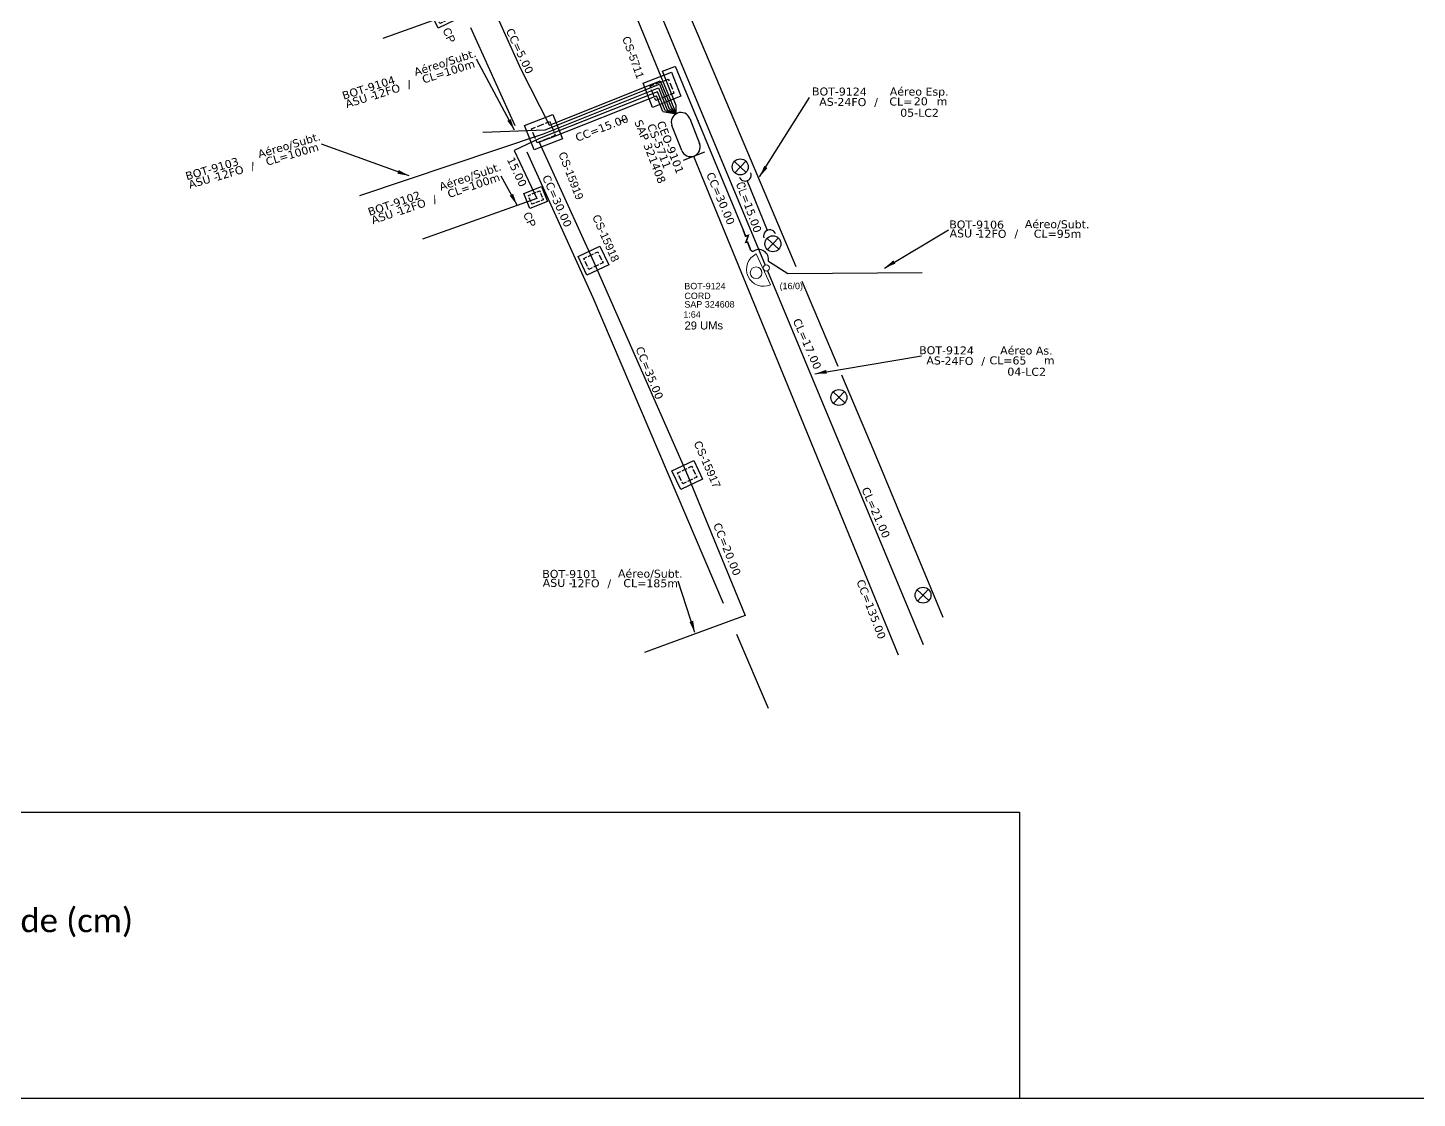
# Model space of a CAD drawing. Extents: x -89 to 749, y 705 to 1299.
# Drawn here: x 68.7 to 305.5, y 705 to 887.6 of the extents above; entities that cross this region are included whole.
import ezdxf
from ezdxf.enums import TextEntityAlignment as Align

# ---------------------------------------------------------------- set-up
doc = ezdxf.new("R2010")
doc.units = 0
for name, color, linetype in [('10.4-Postes', 1, 'Continuous'), ('20.4-CEOS', 1, 'Continuous'), ('20.5-CEO', 1, 'Continuous'), ('CAP a instalar', 1, 'Continuous'), ('CD a instalar', 1, 'Continuous'), ('celulas gpon', 7, 'Continuous'), ('label_cabos', 7, 'Continuous'), ('Legenda', 1, 'Continuous'), ('locais', 7, 'Continuous'), ('locais legendas', 7, 'Continuous'), ('QUADRA', 7, 'Continuous'), ('Subida Lateral', 5, 'Continuous')]:
    doc.layers.add(name, color=color, linetype=linetype)
for name, color, linetype, lineweight in [("20.0-LEGENDA DOS CDO'S", 1, 'Continuous', 0), ('20.2-CDO_POSTE', 1, 'Continuous', 5), ('20.6-CORDOALHA_SUPORTE', 7, 'Continuous', 25), ('CORDOALHA_SUPORTE', 7, 'Continuous', 25)]:
    doc.layers.add(name, color=color, linetype=linetype, lineweight=lineweight)
doc.layers.add('EXTRA', color=50, linetype='Continuous', plot=False)
doc.styles.add('ARIAL', font='arial.ttf')
doc.styles.add('DIGICADE', font='arial.ttf')
doc.styles.add('ROMANS', font='romans')
doc.styles.add('siredit', font='verdana.ttf')
doc.styles.get("Standard").update_dxf_attribs({"font": 'arial.ttf'})
doc.styles.add('WMF-Calibri0', font='calibri.ttf')
doc.linetypes.add('FENCELINE1', pattern='A,0.25,-0.1,[133,ltypeshp.shx,S=0.1,R=0,X=-0.1,Y=0],-0.1,1', length=1.45)
doc.dimstyles.new('CC', dxfattribs={"dimtxt": 1, "dimasz": 2, "dimexe": 0.18, "dimexo": 0.0625, "dimgap": 0.09, "dimtad": 0, "dimdec": 0, "dimrnd": 1, "dimzin": 0, "dimdsep": 46, "dimtxsty": 'siredit', "dimblk": 'NONE', "dimcen": 0, "dimse1": 1, "dimse2": 1, "dimsd1": 1, "dimsd2": 1, "dimclrt": 7, "dimadec": 0, "dimazin": 0, "dimtfac": 1, "dimtdec": 0, "dimtofl": 0, "dimtmove": 0, "dimatfit": 3, "dimfxl": 0, "dimtolj": 1, "dimtzin": 0, "dimarcsym": 0})

# ---------------------------------------------------------------- blocks, each defined once
blk = doc.blocks.new('LEGENDA DOS CABOS')
at = {"layer": 'EXTRA', "color": 0, "style": 'siredit'}
for tag, p in [('ID', (4.6, 0.97)), ('XX', (9.03, 0.97))]:
    blk.add_attdef(tag, text='', height=0.48, rotation=359.69, dxfattribs=at).set_placement(p, align=Align.MIDDLE_CENTER)
at = {"layer": 'Legenda', "color": 0, "style": 'siredit'}
for tag, p in [('TIPO_CABO', (1.31, 0)), ('CABO', (4.69, -0.05)), ('/', (6.81, -0.05)), ('METROS', (10.03, -0.05))]:
    blk.add_attdef(tag, text='', height=0.8, rotation=359.69, dxfattribs=at).set_placement(p, align=Align.MIDDLE_CENTER)
blk = doc.blocks.new('*U70')
at = {"color": 0}
blk.add_line((2.14, -0.58), (-2.1, -0.68), dxfattribs=at)
for centre, radius in [((0, 0.38), 0.733), ((0.03, -1.03), 0.393)]:
    blk.add_circle(centre, radius, dxfattribs=at)
blk.add_arc((0.02, -0.63), 2.12, 1.3782, 181.3782, dxfattribs=at)
blk = doc.blocks.new('Inst CDOE-16 CAIXA DIST OPT CDOE 48F_16D C_SPL_2_1_8')
at = {"layer": "20.0-LEGENDA DOS CDO'S", "color": 0}
for tag, p, style, flags in [('ID_ATIVIDADE', (0.12, 6.47), 'ARIAL', 3), ('FATOR', (7.92, 6.47), 'ARIAL', 1), ('QTDE', (0.1, -1.17), 'DIGICADE', 3)]:
    blk.add_attdef(tag, p, '', height=0.8, rotation=0.118, dxfattribs=dict(at, style=style, flags=flags))
at = {"layer": "20.0-LEGENDA DOS CDO'S", "color": 0, "style": 'ARIAL'}
for tag, p, height in [('FID', (0.12, 5.25), 0.8), ('SAP', (0.12, 2.96), 0.8), ('CORDOALHA', (0.12, 4.02), 0.8), ('1:XX', (-0.01, 1.7), 0.8), ('UMS', (0.14, 0.22), 1)]:
    blk.add_attdef(tag, p, '', height=height, rotation=0.118, dxfattribs=at)
blk.add_attdef('FIBRAS_UTILIZADAS', text='', height=0.8, rotation=0.118, dxfattribs=at).set_placement((8.08, 5.26), align=Align.CENTER)
blk = doc.blocks.new('MANHOLE_MS')
at = {"color": 0}
for p, q in [((-0.00000604, 0.00000542), (0.00000646, 0.00000542)), ((-0.00000604, -0.00000529), (-0.00000604, 0.00000542)), ((0.00000646, 0.00000542), (0.00000646, -0.00000529)), ((0.00000646, -0.00000529), (-0.00000604, -0.00000529))]:
    blk.add_line(p, q, dxfattribs=at)
for points in [[(-0.00000381, 0.00000234, 0), (-0.00000381, 0.00000319, 0), (-0.00000198, 0.00000319, 0)], [(-0.00000381, -0.00000131, 0), (-0.00000381, 0.00000156, 0)], [(-0.00000121, 0.00000319, 0), (0.00000167, 0.00000319, 0)], [(0.00000244, 0.00000319, 0), (0.00000422, 0.00000319, 0), (0.00000422, 0.00000234, 0)], [(0.00000422, 0.00000156, 0), (0.00000422, -0.00000131, 0)], [(-0.00000198, -0.00000306, 0), (-0.00000381, -0.00000306, 0), (-0.00000381, -0.00000209, 0)], [(0.00000167, -0.00000306, 0), (-0.00000121, -0.00000306, 0)], [(0.00000422, -0.00000209, 0), (0.00000422, -0.00000306, 0), (0.00000244, -0.00000306, 0)]]:
    blk.add_polyline3d(points, dxfattribs=at)
blk = doc.blocks.new('Inst CORD ALUMINIO 4.8 MM 3F(sem recursos)')
at = {"layer": '20.6-CORDOALHA_SUPORTE', "color": 0, "lineweight": 0, "style": 'ROMANS'}
blk.add_attdef('LANCE', text='', height=1, dxfattribs=at).set_placement((-0.54, -2.21), align=Align.RIGHT)
at = {"layer": '20.6-CORDOALHA_SUPORTE', "color": 0, "style": 'siredit'}
blk.add_attdef('QTDE', (-0.54, -2.21), '', height=1, rotation=359.69, dxfattribs=at)
at = {"layer": '20.6-CORDOALHA_SUPORTE', "color": 0, "lineweight": 0, "style": 'ROMANS'}
for tag, p, flags in [('FATOR', (-5.2, -4.44), 3), ('ID_ATIVIDADE', (-5.2, -6.67), 3), ('FID', (-5.2, -8.9), 1)]:
    blk.add_attdef(tag, p, '', height=1, dxfattribs=dict(at, flags=flags))
blk = doc.blocks.new('Inst CB ESP CFOA-SM-AS-80-TS-24')
at = {"layer": 'label_cabos', "color": 0, "style": 'siredit'}
for tag, flags, p in [('ID_ATIVIDADE', 3, (1.31, 2.67)), ('FATOR', 1, (11.56, 2.55))]:
    blk.add_attdef(tag, text='', height=1, rotation=359.69, dxfattribs=dict(at, flags=flags)).set_placement(p, align=Align.MIDDLE_CENTER)
for tag, p in [('DESTINO_CABO', (3.13, 1.26)), ('TIPO_CABO', (13.11, 1.24)), ('TIPO_CABO', (1.76, 0)), ('CABO', (4.69, -0.05)), ('/', (7.71, -0.05)), ('LANCE', (10.81, 0)), ('UND', (15.96, 0)), ('FID', (13.15, -1.41))]:
    blk.add_attdef(tag, text='', height=1, rotation=359.69, dxfattribs=at).set_placement(p, align=Align.MIDDLE_CENTER)
blk.add_attdef('QTDE', (12.43, -0.47), '', height=1, rotation=359.69, dxfattribs=at)
blk = doc.blocks.new('_None')
blk = doc.blocks.new('Inst CB AS CFOA-SM-AS-80-TS-24')
at = {"layer": 'label_cabos', "color": 0, "style": 'siredit'}
for tag, flags, p in [('ID_ATIVIDADE', 3, (1.31, 2.67)), ('FATOR', 1, (11.56, 2.55))]:
    blk.add_attdef(tag, text='', height=1, rotation=359.69, dxfattribs=dict(at, flags=flags)).set_placement(p, align=Align.MIDDLE_CENTER)
for tag, p in [('DESTINO_CABO', (3.13, 1.26)), ('TIPO_CABO', (13.11, 1.24)), ('TIPO_CABO', (1.76, 0)), ('CABO', (4.69, -0.05)), ('/', (7.71, -0.05)), ('LANCE', (10.81, 0)), ('UND', (15.96, 0)), ('FID', (13.15, -1.41))]:
    blk.add_attdef(tag, text='', height=1, rotation=359.69, dxfattribs=at).set_placement(p, align=Align.MIDDLE_CENTER)
blk.add_attdef('QTDE', (12.43, -0.47), '', height=1, rotation=359.69, dxfattribs=at)

msp = doc.modelspace()

# ---------------------------------------------------------------- linework, layer by layer
msp.add_lwpolyline([(-89.32, 705.02), (749.25, 705.02), (749.25, 1299.02), (-89.32, 1299.02), (-89.32, 705.02)])
at = {"color": 7}
for points in [[(-89.24, 753.78), (237.71, 753.78)], [(237.71, 753.78), (237.71, 705.02)]]:
    msp.add_lwpolyline(points, dxfattribs=at)
at = {"layer": '10.4-Postes', "color": 1}
for p, q in [((189.13, 864.78), (191.12, 862.91)), ((191.06, 864.84), (189.2, 862.85)), ((194.7, 851.66), (196.69, 849.8)), ((196.63, 851.73), (194.77, 849.73)), ((205.95, 825.46), (207.94, 823.59)), ((207.88, 825.52), (206.01, 823.53)), ((220.29, 791.74), (222.28, 789.88)), ((222.22, 791.81), (220.36, 789.81))]:
    msp.add_line(p, q, dxfattribs=at)
for centre in [(190.13, 863.84), (195.7, 850.73), (206.95, 824.52), (221.29, 790.81)]:
    msp.add_circle(centre, 1.36, dxfattribs=at)
at = {"layer": '20.5-CEO', "color": 7}
for p, q in [((181.54, 872.08), (183.2, 867.81)), ((180.15, 866.63), (178.49, 870.9))]:
    msp.add_line(p, q, dxfattribs=at)
msp.add_lwpolyline([(180.43, 864.99), (184.1, 866.42)], dxfattribs=at)
for centre, start, end in [((180.01, 871.49), 21.241, 201.241), ((181.67, 867.22), 201.241, 21.241)]:
    msp.add_arc(centre, 1.63, start, end, dxfattribs=at)
at = {"layer": 'CAP a instalar', "color": 7, "linetype": 'FENCELINE1', "ltscale": 4}
for points in [[(156.08, 939.12), (194.38, 847.1)], [(194.79, 846.11), (221.32, 782.38)]]:
    msp.add_lwpolyline(points, dxfattribs=at)
at = {"layer": 'CAP a instalar', "color": 8, "linetype": 'FENCELINE1', "ltscale": 4}
for points in [[(152.8, 880.47), (147.44, 892.35), (129.19, 885.73)], [(157.6, 870.96), (152.8, 880.47)], [(179.23, 874.33), (176.86, 880.16), (178.98, 880.99)], [(179.02, 881), (190.58, 853.24)], [(177.32, 873.46), (176.04, 876.65), (155.88, 868.69)], [(156.58, 869.48), (176.17, 877.3), (177.66, 873.59)], [(156.88, 870.17), (176.35, 877.94), (178.04, 873.76)], [(157.6, 870.96), (176.5, 878.53), (178.39, 873.85)], [(157.51, 868.67), (175.87, 875.95)], [(176.95, 873.27), (175.87, 875.95)], [(179.19, 872.9), (179.23, 874.33)], [(183.02, 871.69), (182.81, 871.9)], [(125.28, 858.99), (156.58, 869.48)], [(146.24, 869.77), (156.88, 870.17)], [(155.88, 868.69), (155.88, 868.69), (151.57, 866.64)], [(155.77, 868.18), (165.09, 847.71), (181.18, 811.17), (190.99, 787.34), (173.79, 781.02)], [(157.48, 868.66), (155.79, 868), (155.79, 868)], [(151.57, 866.64), (155.44, 858.43), (135.96, 851.54)], [(191.89, 849.68), (192.3, 849.41)], [(194.92, 847.76), (198.22, 845.68), (221.15, 845.83)]]:
    msp.add_lwpolyline(points, dxfattribs=at)
at = {"layer": 'CAP a instalar', "color": 8, "ltscale": 4}
for points in [[(157.51, 868.67), (175.87, 875.95)], [(176.95, 873.27), (179.19, 872.9)], [(177.32, 873.46), (179.19, 872.9)], [(177.66, 873.59), (179.17, 872.93)], [(179.19, 872.9), (178.04, 873.76)], [(178.39, 873.85), (179.17, 872.93)]]:
    msp.add_lwpolyline(points, dxfattribs=at)
at = {"layer": 'CAP a instalar', "linetype": 'ByBlock', "ltscale": 4}
msp.add_lwpolyline([(179.17, 872.93), (179.19, 872.9)], dxfattribs=at)
at = {"layer": 'CAP a instalar', "color": 8, "linetype": 'FENCELINE1', "ltscale": 4}
msp.add_lwpolyline([(194.92, 847.76, 0.687172), (192.3, 849.41)], format="xyb", dxfattribs=at)
at = {"layer": 'CD a instalar', "color": 7, "linetype": 'FENCELINE1', "ltscale": 5}
for points in [[(149.77, 944.6), (179.19, 872.9)], [(182.15, 865.66), (217.05, 780.62)]]:
    msp.add_lwpolyline(points, dxfattribs=at)
at = {"layer": 'CORDOALHA_SUPORTE'}
for points in [[(189.99, 862.09, 1), (191.93, 862.85)], [(196.15, 852.42, 1), (194.17, 851.76)]]:
    msp.add_lwpolyline(points, format="xyb", dxfattribs=at)
msp.add_lwpolyline([(194.78, 852.97), (191.31, 861.5)], dxfattribs=at)
at = {"layer": 'QUADRA', "color": 116}
for p, q in [((179.23, 894.89), (182.96, 886.23)), ((151.77, 870.82), (144.19, 887.54)), ((182.96, 886.23), (199.6, 846.83)), ((165.05, 841.53), (153.78, 866.37)), ((200.65, 844.34), (206.77, 829.85)), ((187.29, 789.41), (165.05, 841.53)), ((207.4, 828.36), (212.89, 815.36)), ((212.89, 815.36), (224.65, 787.04)), ((194.94, 771.5), (189.55, 784.13))]:
    msp.add_line(p, q, dxfattribs=at)
at = {"layer": 'Subida Lateral', "color": 5, "const_width": 0.273}
msp.add_lwpolyline([(190.58, 853.24), (191.03, 852.02), (191.51, 852.16), (191.09, 850.99), (191.38, 851.03), (191.89, 849.68)], dxfattribs=at)

# ---------------------------------------------------------------- block references
at = {"color": 0, "lineweight": 0, "xscale": 1.364157243726709, "yscale": 1.364157243726709, "zscale": 1.364157243726709, "rotation": 290.291767666583}
msp.add_blockref('Inst CORD ALUMINIO 4.8 MM 3F(sem recursos)', (193.8, 857.85), dxfattribs=at).add_auto_attribs({'QTDE': '15.00', 'LANCE': 'CL='})
at = {"layer": "20.0-LEGENDA DOS CDO'S", "color": 7, "lineweight": 0}
ref = msp.add_blockref('Inst CDOE-16 CAIXA DIST OPT CDOE 48F_16D C_SPL_2_1_8', (180.44, 835.81), dxfattribs=dict(at, xscale=1.364157243726709, yscale=1.364157243726709, zscale=1.364157243726709))
ref.add_attrib('FID', 'BOT-9124', (180.6, 842.97), dxfattribs={"color": 0, "height": 1.091, "rotation": 0.118, "style": 'ARIAL'})
ref.add_attrib('CORDOALHA', 'CORD', (180.61, 841.3), dxfattribs={"color": 0, "height": 1.091, "rotation": 0.118, "style": 'ARIAL'})
ref.add_attrib('SAP', 'SAP 324608', (180.61, 839.85), dxfattribs={"color": 0, "height": 1.091, "rotation": 0.118, "style": 'ARIAL'})
ref.add_attrib('1:XX', '1:64', (180.43, 838.13), dxfattribs={"color": 0, "height": 1.091, "rotation": 0.118, "style": 'ARIAL'})
ref.add_attrib('UMS', '29 UMs', (180.63, 836.11), dxfattribs={"color": 0, "height": 1.364, "rotation": 0.118, "style": 'ARIAL'})
ref.add_attrib('FIBRAS_UTILIZADAS', '(16/0)', dxfattribs={"color": 0, "height": 1.091, "rotation": 0.118, "style": 'ARIAL'}).set_placement((198.83, 842.99), align=Align.CENTER)
at = {"layer": '20.2-CDO_POSTE', "color": 7, "xscale": -1.364157243726709, "yscale": 1.364157243726709, "zscale": 1.364157243726709, "rotation": 116.241863522202}
msp.add_blockref('*U70', (193.3, 846.02), dxfattribs=at)
at = {"layer": 'label_cabos', "lineweight": 0}
ref = msp.add_blockref('LEGENDA DOS CABOS', (121.94, 873.45), dxfattribs=dict(at, xscale=1.364157243726709, yscale=1.364157243726709, zscale=1.364157243726709, rotation=17.96376945337081))
ref.add_attrib('ID', 'BOT-9104', dxfattribs={"color": 0, "height": 1.364, "rotation": 17.6538, "style": 'siredit'}).set_placement((126.76, 877.35), align=Align.MIDDLE_CENTER)
ref.add_attrib('CABO', '12FO', dxfattribs={"color": 0, "height": 1.364, "rotation": 17.6538, "style": 'siredit'}).set_placement((129.74, 876.66), align=Align.MIDDLE_CENTER)
ref.add_attrib('METROS', 'CL=100m', dxfattribs={"color": 0, "height": 1.364, "rotation": 17.6538, "style": 'siredit'}).set_placement((140.38, 880.11), align=Align.MIDDLE_CENTER)
ref.add_attrib('XX', 'Aéreo/Subt.', dxfattribs={"color": 0, "height": 1.3642, "rotation": 17.6538, "style": 'siredit'}).set_placement((139.8, 881.64), align=Align.MIDDLE_CENTER)
ref.add_attrib('/', '/', dxfattribs={"color": 0, "height": 1.36, "rotation": 17.6538, "style": 'siredit'}).set_placement((133.67, 877.94), align=Align.MIDDLE_CENTER)
ref.add_attrib('TIPO_CABO', 'ASU -', dxfattribs={"color": 0, "height": 1.364, "rotation": 17.6538, "style": 'siredit'}).set_placement((125.28, 875.28), align=Align.MIDDLE_CENTER)
at = {"layer": 'label_cabos'}
ref = msp.add_blockref('Inst CB ESP CFOA-SM-AS-80-TS-24', (202.76, 874.95), dxfattribs=dict(at, xscale=1.364157243726709, yscale=1.364157243726709, zscale=1.364157243726709, rotation=0.1315642785740554))
ref.add_attrib('DESTINO_CABO', 'BOT-9124', dxfattribs={"color": 0, "height": 1.364, "rotation": 359.8216, "style": 'siredit'}).set_placement((207.03, 876.69), align=Align.MIDDLE_CENTER)
ref.add_attrib('TIPO_CABO', 'Aéreo Esp.', dxfattribs={"color": 0, "height": 1.364, "rotation": 359.8216, "style": 'siredit'}).set_placement((220.64, 876.69), align=Align.MIDDLE_CENTER)
ref.add_attrib('CABO', '24FO', dxfattribs={"color": 0, "height": 1.364, "rotation": 359.8216, "style": 'siredit'}).set_placement((209.16, 874.9), align=Align.MIDDLE_CENTER)
ref.add_attrib('/', '/', dxfattribs={"color": 0, "height": 1.36, "rotation": 359.8216, "style": 'siredit'}).set_placement((213.29, 874.91), align=Align.MIDDLE_CENTER)
ref.add_attrib('TIPO_CABO', 'AS-', dxfattribs={"color": 0, "height": 1.364, "rotation": 359.8216, "style": 'siredit'}).set_placement((205.17, 874.95), align=Align.MIDDLE_CENTER)
ref.add_attrib('FID', '05-LC2', dxfattribs={"color": 0, "height": 1.364, "rotation": 359.8216, "style": 'siredit'}).set_placement((220.7, 873.07), align=Align.MIDDLE_CENTER)
ref.add_attrib('LANCE', 'CL=', dxfattribs={"color": 0, "height": 1.364, "rotation": 359.8216, "style": 'siredit'}).set_placement((217.51, 874.99), align=Align.MIDDLE_CENTER)
ref.add_attrib('QTDE', '20', (219.72, 874.35), dxfattribs={"color": 0, "height": 1.364, "rotation": 359.8216, "style": 'siredit'})
ref.add_attrib('UND', 'm', dxfattribs={"color": 0, "height": 1.36, "rotation": 359.8216, "style": 'siredit'}).set_placement((224.54, 875.01), align=Align.MIDDLE_CENTER)
at = {"layer": 'label_cabos', "lineweight": 0}
ref = msp.add_blockref('LEGENDA DOS CABOS', (95.17, 859.74), dxfattribs=dict(at, xscale=1.364157243726709, yscale=1.364157243726709, zscale=1.364157243726709, rotation=16.72513477928533))
ref.add_attrib('ID', 'BOT-9103', dxfattribs={"color": 0, "height": 1.364, "rotation": 16.4151, "style": 'siredit'}).set_placement((100.07, 863.53), align=Align.MIDDLE_CENTER)
ref.add_attrib('CABO', '12FO', dxfattribs={"color": 0, "height": 1.364, "rotation": 16.4151, "style": 'siredit'}).set_placement((103.04, 862.78), align=Align.MIDDLE_CENTER)
ref.add_attrib('METROS', 'CL=100m', dxfattribs={"color": 0, "height": 1.364, "rotation": 16.4151, "style": 'siredit'}).set_placement((113.74, 866), align=Align.MIDDLE_CENTER)
ref.add_attrib('XX', 'Aéreo/Subt.', dxfattribs={"color": 0, "height": 1.3642, "rotation": 16.4151, "style": 'siredit'}).set_placement((113.21, 867.54), align=Align.MIDDLE_CENTER)
ref.add_attrib('/', '/', dxfattribs={"color": 0, "height": 1.36, "rotation": 16.4151, "style": 'siredit'}).set_placement((106.99, 863.97), align=Align.MIDDLE_CENTER)
ref.add_attrib('TIPO_CABO', 'ASU -', dxfattribs={"color": 0, "height": 1.364, "rotation": 16.4151, "style": 'siredit'}).set_placement((98.55, 861.5), align=Align.MIDDLE_CENTER)
ref = msp.add_blockref('LEGENDA DOS CABOS', (126.39, 853.62), dxfattribs=dict(at, xscale=1.364157243726709, yscale=1.364157243726709, zscale=1.364157243726709, rotation=19.18795145552657))
ref.add_attrib('ID', 'BOT-9102', dxfattribs={"color": 0, "height": 1.364, "rotation": 18.878, "style": 'siredit'}).set_placement((131.13, 857.62), align=Align.MIDDLE_CENTER)
ref.add_attrib('CABO', '12FO', dxfattribs={"color": 0, "height": 1.364, "rotation": 18.878, "style": 'siredit'}).set_placement((134.12, 857), align=Align.MIDDLE_CENTER)
ref.add_attrib('METROS', 'CL=100m', dxfattribs={"color": 0, "height": 1.364, "rotation": 18.878, "style": 'siredit'}).set_placement((144.68, 860.67), align=Align.MIDDLE_CENTER)
ref.add_attrib('XX', 'Aéreo/Subt.', dxfattribs={"color": 0, "height": 1.3642, "rotation": 18.878, "style": 'siredit'}).set_placement((144.08, 862.19), align=Align.MIDDLE_CENTER)
ref.add_attrib('/', '/', dxfattribs={"color": 0, "height": 1.36, "rotation": 18.878, "style": 'siredit'}).set_placement((138.02, 858.35), align=Align.MIDDLE_CENTER)
ref.add_attrib('TIPO_CABO', 'ASU -', dxfattribs={"color": 0, "height": 1.364, "rotation": 18.878, "style": 'siredit'}).set_placement((129.69, 855.52), align=Align.MIDDLE_CENTER)
ref = msp.add_blockref('LEGENDA DOS CABOS', (224.64, 851.79), dxfattribs=dict(at, xscale=1.364157243726709, yscale=1.364157243726709, zscale=1.364157243726709))
ref.add_attrib('ID', 'BOT-9106', dxfattribs={"color": 0, "height": 1.364, "rotation": 359.69, "style": 'siredit'}).set_placement((230.43, 854.01), align=Align.MIDDLE_CENTER)
ref.add_attrib('CABO', '12FO', dxfattribs={"color": 0, "height": 1.364, "rotation": 359.69, "style": 'siredit'}).set_placement((233.05, 852.44), align=Align.MIDDLE_CENTER)
ref.add_attrib('METROS', 'CL=95m', dxfattribs={"color": 0, "height": 1.364, "rotation": 359.69, "style": 'siredit'}).set_placement((244.23, 852.44), align=Align.MIDDLE_CENTER)
ref.add_attrib('XX', 'Aéreo/Subt.', dxfattribs={"color": 0, "height": 1.3642, "rotation": 359.69, "style": 'siredit'}).set_placement((244.16, 854.07), align=Align.MIDDLE_CENTER)
ref.add_attrib('/', '/', dxfattribs={"color": 0, "height": 1.36, "rotation": 359.69, "style": 'siredit'}).set_placement((237.18, 852.44), align=Align.MIDDLE_CENTER)
ref.add_attrib('TIPO_CABO', 'ASU -', dxfattribs={"color": 0, "height": 1.364, "rotation": 359.69, "style": 'siredit'}).set_placement((228.38, 852.5), align=Align.MIDDLE_CENTER)
at = {"layer": 'label_cabos'}
ref = msp.add_blockref('Inst CB AS CFOA-SM-AS-80-TS-24', (221.03, 830.84), dxfattribs=dict(at, xscale=1.364157243726709, yscale=1.364157243726709, zscale=1.364157243726709))
ref.add_attrib('DESTINO_CABO', 'BOT-9124', dxfattribs={"color": 0, "height": 1.364, "rotation": 359.69, "style": 'siredit'}).set_placement((225.3, 832.56), align=Align.MIDDLE_CENTER)
ref.add_attrib('TIPO_CABO', 'Aéreo As.', dxfattribs={"color": 0, "height": 1.364, "rotation": 359.69, "style": 'siredit'}).set_placement((238.91, 832.53), align=Align.MIDDLE_CENTER)
ref.add_attrib('CABO', '24FO', dxfattribs={"color": 0, "height": 1.364, "rotation": 359.69, "style": 'siredit'}).set_placement((227.42, 830.76), align=Align.MIDDLE_CENTER)
ref.add_attrib('/', '/', dxfattribs={"color": 0, "height": 1.36, "rotation": 359.69, "style": 'siredit'}).set_placement((231.55, 830.76), align=Align.MIDDLE_CENTER)
ref.add_attrib('TIPO_CABO', 'AS-', dxfattribs={"color": 0, "height": 1.364, "rotation": 359.69, "style": 'siredit'}).set_placement((223.43, 830.83), align=Align.MIDDLE_CENTER)
ref.add_attrib('FID', '04-LC2', dxfattribs={"color": 0, "height": 1.364, "rotation": 359.69, "style": 'siredit'}).set_placement((238.96, 828.91), align=Align.MIDDLE_CENTER)
ref.add_attrib('LANCE', 'CL=65', dxfattribs={"color": 0, "height": 1.364, "rotation": 359.69, "style": 'siredit'}).set_placement((235.77, 830.84), align=Align.MIDDLE_CENTER)
ref.add_attrib('UND', 'm', dxfattribs={"color": 0, "height": 1.36, "rotation": 359.69, "style": 'siredit'}).set_placement((242.8, 830.84), align=Align.MIDDLE_CENTER)
at = {"layer": 'label_cabos', "lineweight": 0}
ref = msp.add_blockref('LEGENDA DOS CABOS', (155.27, 792.19), dxfattribs=dict(at, xscale=1.364157243726709, yscale=1.364157243726709, zscale=1.364157243726709))
ref.add_attrib('ID', 'BOT-9101', dxfattribs={"color": 0, "height": 1.364, "rotation": 359.69, "style": 'siredit'}).set_placement((161.05, 794.42), align=Align.MIDDLE_CENTER)
ref.add_attrib('CABO', '12FO', dxfattribs={"color": 0, "height": 1.364, "rotation": 359.69, "style": 'siredit'}).set_placement((163.68, 792.84), align=Align.MIDDLE_CENTER)
ref.add_attrib('METROS', 'CL=185m', dxfattribs={"color": 0, "height": 1.364, "rotation": 359.69, "style": 'siredit'}).set_placement((174.86, 792.84), align=Align.MIDDLE_CENTER)
ref.add_attrib('XX', 'Aéreo/Subt.', dxfattribs={"color": 0, "height": 1.3642, "rotation": 359.69, "style": 'siredit'}).set_placement((174.79, 794.48), align=Align.MIDDLE_CENTER)
ref.add_attrib('/', '/', dxfattribs={"color": 0, "height": 1.36, "rotation": 359.69, "style": 'siredit'}).set_placement((167.81, 792.84), align=Align.MIDDLE_CENTER)
ref.add_attrib('TIPO_CABO', 'ASU -', dxfattribs={"color": 0, "height": 1.364, "rotation": 359.69, "style": 'siredit'}).set_placement((159.01, 792.91), align=Align.MIDDLE_CENTER)
at = {"layer": 'locais', "color": 30}
for p, xscale, yscale, zscale, rotation in [((139.47, 889.43), 259148.7990881637, 259148.7990881637, 259148.7990881637, 25.5273547101406), ((176.72, 876.94), 415781.3792083526, 415781.3792083526, 415781.3792083526, 21.63944506376703), ((156.5, 869.71), 415781.3792083526, 415781.3792083526, 415781.3792083526, 21.63944506376703), ((155.23, 858.58), 259148.7990881637, 259148.7990881637, 259148.7990881637, 21.75507109474004), ((165.04, 847.81), 330009.6550660918, 330009.6550660917, 330009.6550660917, 25.5273547101406), ((181.04, 811.25), 330009.6550660918, 330009.6550660917, 330009.6550660917, 25.5273547101406)]:
    msp.add_blockref('MANHOLE_MS', p, dxfattribs=dict(at, xscale=xscale, yscale=yscale, zscale=zscale, rotation=rotation))

# ---------------------------------------------------------------- texts
at = {"color": 7, "insert": (-84.48, 737.33), "char_height": 4, "width": 658.8434, "attachment_point": 1, "style": 'WMF-Calibri0'}
msp.add_mtext('Medidas das caixas internas =  Largura x Altura x Profundidade (cm)', dxfattribs=at)
at = {"layer": '20.4-CEOS', "color": 7, "lineweight": 0, "style": 'siredit'}
msp.add_text('CEO-9101', height=1.377, rotation=291.241, dxfattribs=at).set_placement((178.87, 867.44), align=Align.TOP_CENTER)
at = {"layer": '20.5-CEO', "color": 7, "lineweight": 0, "style": 'siredit'}
msp.add_text('1', height=1.38, rotation=291.241, dxfattribs=at).set_placement((169.32, 872.19))
for s, p in [('SAP 321408', (175.42, 866.7)), ('CS-5711', (176.96, 867.65))]:
    msp.add_text(s, height=1.383, rotation=291.241, dxfattribs=at).set_placement(p, align=Align.TOP_CENTER)
at = {"layer": 'celulas gpon', "style": 'siredit'}
for s, rotation, p in [('CC=5.00', 295.4225, (150.13, 887.08)), ('CC=15.00', 21.3082, (162.34, 868.11)), ('15.00', 295.1795, (150.3, 865.12)), ('CC=30.00', 294.2857, (156.33, 862.09)), ('CC=30.00', 292.9638, (184.3, 862.58)), ('CL=17.00', 293.7205, (199.06, 837.64)), ('CC=35.00', 291.9684, (172.25, 832.87)), ('CL=21.00', 293.7205, (210.77, 808.87)), ('CC=20.00', 291.9684, (185.48, 802.82)), ('CC=135.00', 290.9217, (209.91, 793.17))]:
    msp.add_text(s, height=1.364, rotation=rotation, dxfattribs=at).set_placement(p)
at = {"layer": 'locais legendas', "color": 30}
for s, rotation, p in [('CP', 293.7495, (139.34, 887.21)), ('CS-5711', 289.8616, (169.97, 885.82)), ('CS-15919', 291.1762, (159.1, 866.09)), ('CP', 293.7495, (153.07, 855.79)), ('CS-15918', 293.7495, (164.86, 855.34)), ('CS-15917', 293.7495, (182.15, 816.76))]:
    msp.add_text(s, height=1.364, rotation=rotation, dxfattribs=at).set_placement(p)

# ---------------------------------------------------------------- leaders
at = {"layer": 'label_cabos'}
for points in [[(151.65, 870.08), (145.18, 882.23)], [(193.43, 862.13), (201.94, 875.67)], [(133.67, 862.32), (118.76, 867.7)], [(152.08, 857.34), (149.37, 862.25)], [(214.7, 846.6), (225.62, 853.1)], [(202.87, 828.57), (221.04, 831.62)], [(182.41, 784.43), (179.55, 793.22)]]:
    msp.add_leader(points, dimstyle='CC', override={"dimgap": 0.09, "dimtad": 0}, dxfattribs=at)

doc.saveas('drawing.dxf')
